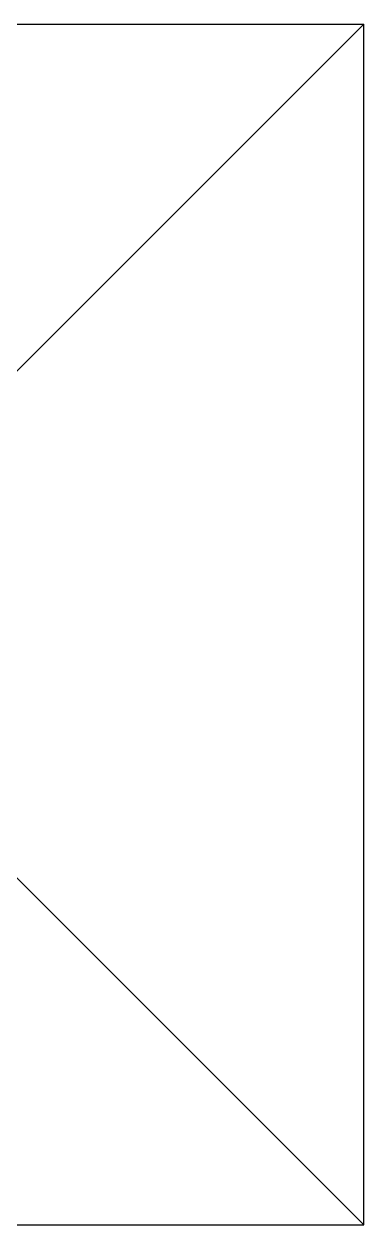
# Model space of a CAD drawing. Header units: inches. Extents: x 1.78 to 8.52, y 2.17 to 6.28.
# Drawn here: x 7.101 to 7.328, y 4.952 to 5.753 of the extents above; entities that cross this region are included whole.
import ezdxf

# ---------------------------------------------------------------- set-up
doc = ezdxf.new("R2010")
doc.units = ezdxf.units.IN
doc.header["$MEASUREMENT"] = 0
doc.layers.add('LEVEL_57', color=7, linetype='Continuous', lineweight=15)

msp = doc.modelspace()

# ---------------------------------------------------------------- linework, layer by layer
at = {"layer": 'LEVEL_57', "color": 32, "linetype": 'Continuous', "lineweight": 30}
for p, q in [((6.80252, 5.75338), (7.32788, 5.75338)), ((7.32788, 4.95152), (7.32788, 5.75338)), ((6.80252, 4.95152), (7.32788, 4.95152))]:
    msp.add_line(p, q, dxfattribs=at)
at = {"layer": 'LEVEL_57', "color": 32, "linetype": 'Continuous', "lineweight": 0}
for p, q in [((7.07987, 5.50536), (7.32788, 5.75338)), ((7.32788, 4.95152), (7.07987, 5.19953))]:
    msp.add_line(p, q, dxfattribs=at)

doc.saveas('drawing.dxf')
